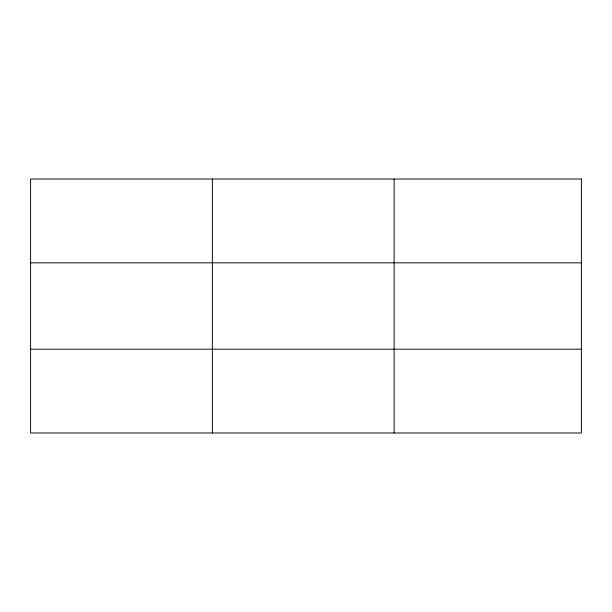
<?xml version="1.0" encoding="UTF-8"?>
<svg xmlns="http://www.w3.org/2000/svg" width="612" height="612" viewBox="0 0 612 612"><rect width="100%" height="100%" fill="white"/><g stroke="black" fill="none" stroke-linecap="round" stroke-linejoin="round"><path stroke-width="0.92" d="M212.364 179.018L212.364 432.982M394.128 179.018L394.128 432.982M30.6 262.823L581.4 262.823M30.6 349.177L581.4 349.177M581.4 179.018L581.4 432.982L30.6 432.982L30.6 179.018L581.4 179.018"/></g></svg>
